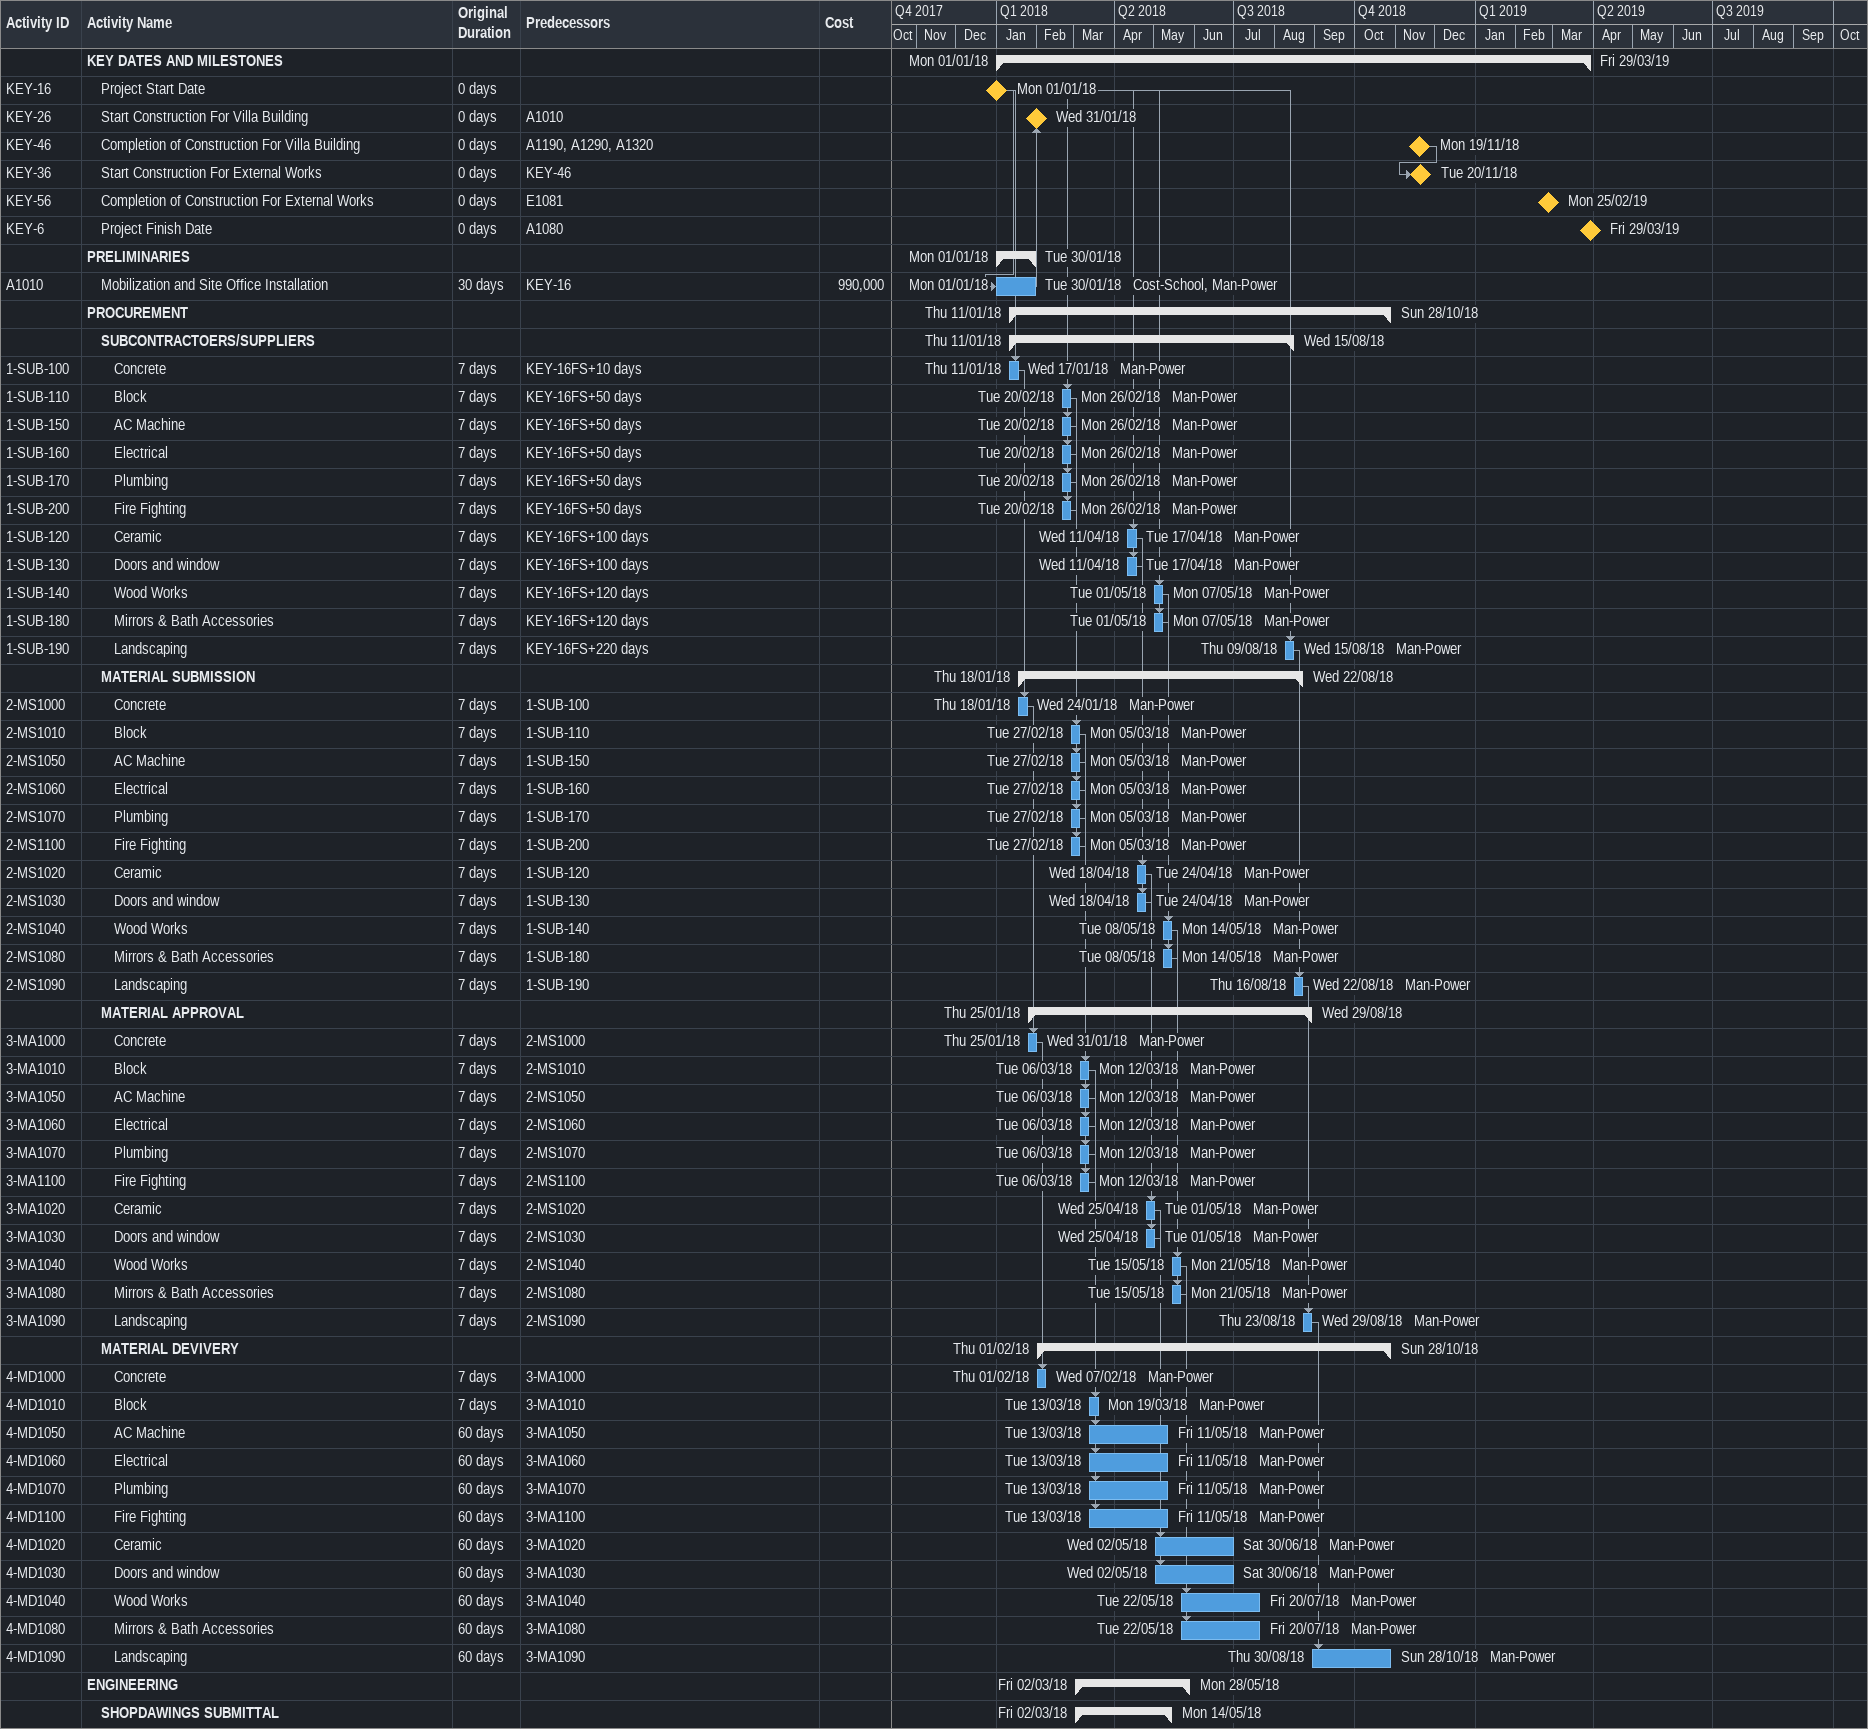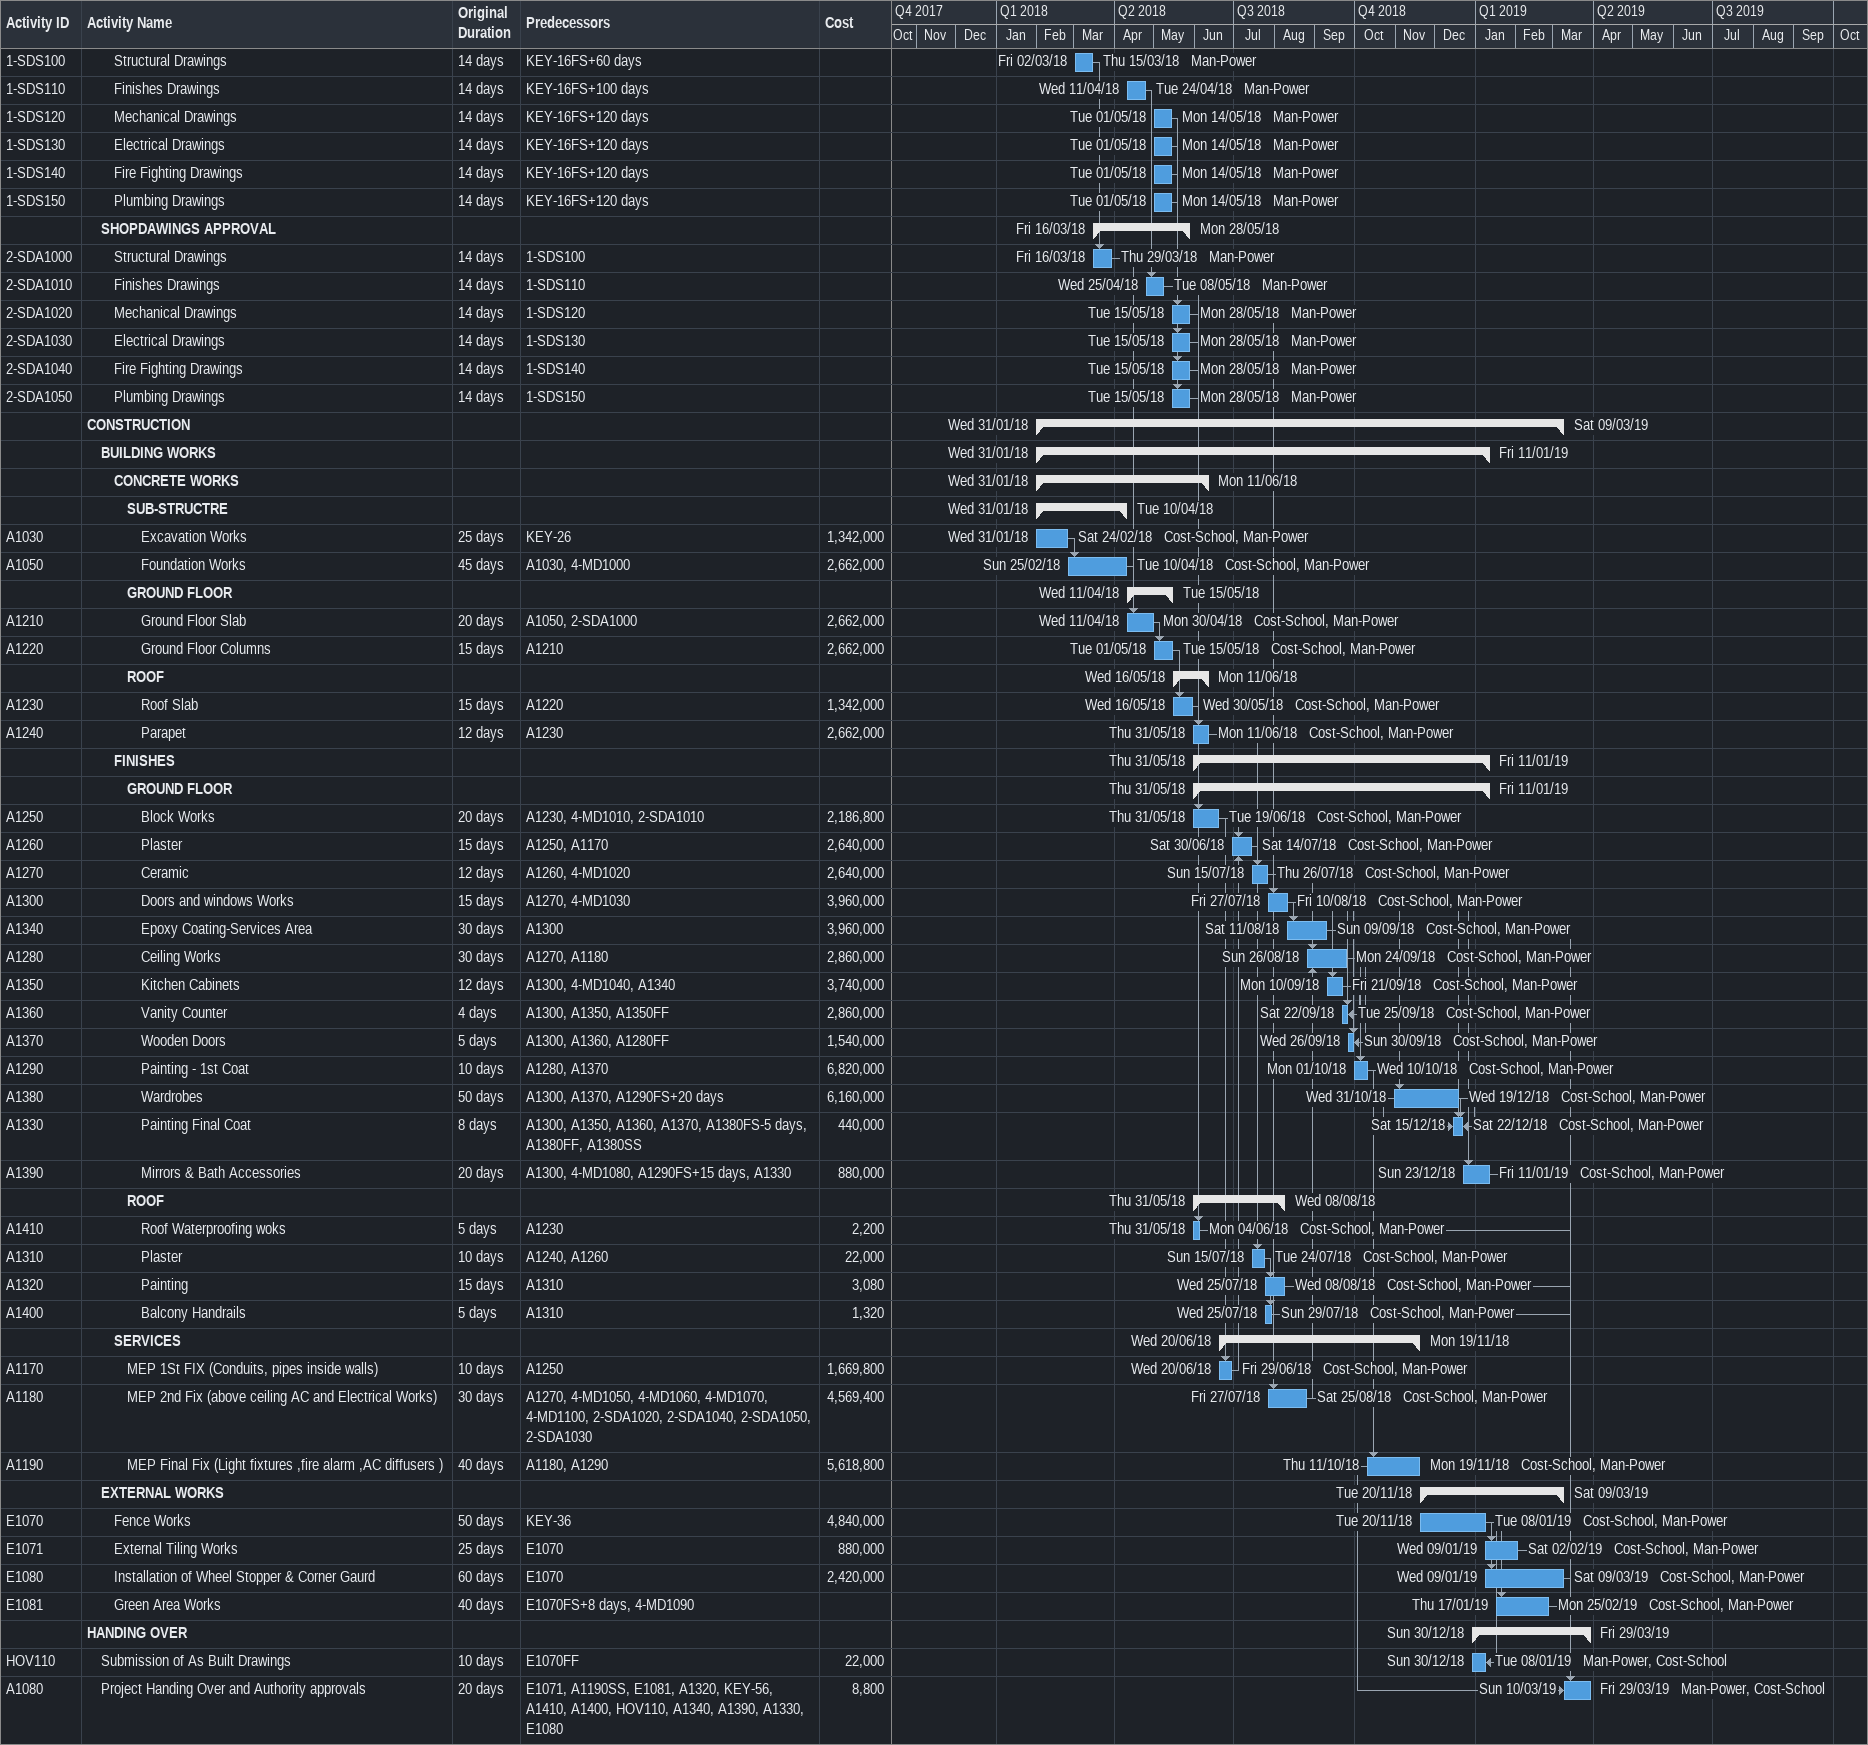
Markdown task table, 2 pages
| ID | Level | Task | Original duration | Start | Finish | Predecessors | Resources | Cost |
|---|---|---|---|---|---|---|---|---|
|  | 1 | **KEY DATES AND MILESTONES** |  | 2018-01-01 | 2019-03-29 |  |  |  |
| KEY-16 | 2 | Project Start Date | 0d | 2018-01-01 | 2018-01-01 |  |  |  |
| KEY-26 | 2 | Start Construction For Villa Building | 0d | 2018-01-31 | 2018-01-31 | A1010 |  |  |
| KEY-46 | 2 | Completion of Construction For Villa Building | 0d | 2018-11-19 | 2018-11-19 | A1190, A1290, A1320 |  |  |
| KEY-36 | 2 | Start Construction For External Works | 0d | 2018-11-20 | 2018-11-20 | KEY-46 |  |  |
| KEY-56 | 2 | Completion of Construction For External Works | 0d | 2019-02-25 | 2019-02-25 | E1081 |  |  |
| KEY-6 | 2 | Project Finish Date | 0d | 2019-03-29 | 2019-03-29 | A1080 |  |  |
|  | 1 | **PRELIMINARIES** |  | 2018-01-01 | 2018-01-30 |  |  |  |
| A1010 | 2 | Mobilization and Site Office Installation | 30d | 2018-01-01 | 2018-01-30 | KEY-16 | Cost-School, Man-Power | 990000 |
|  | 1 | **PROCUREMENT** |  | 2018-01-11 | 2018-10-28 |  |  |  |
|  | 2 | **SUBCONTRACTOERS/SUPPLIERS** |  | 2018-01-11 | 2018-08-15 |  |  |  |
| 1-SUB-100 | 3 | Concrete | 7d | 2018-01-11 | 2018-01-17 | KEY-16FS+10d | Man-Power |  |
| 1-SUB-110 | 3 | Block | 7d | 2018-02-20 | 2018-02-26 | KEY-16FS+50d | Man-Power |  |
| 1-SUB-150 | 3 | AC Machine | 7d | 2018-02-20 | 2018-02-26 | KEY-16FS+50d | Man-Power |  |
| 1-SUB-160 | 3 | Electrical | 7d | 2018-02-20 | 2018-02-26 | KEY-16FS+50d | Man-Power |  |
| 1-SUB-170 | 3 | Plumbing | 7d | 2018-02-20 | 2018-02-26 | KEY-16FS+50d | Man-Power |  |
| 1-SUB-200 | 3 | Fire Fighting | 7d | 2018-02-20 | 2018-02-26 | KEY-16FS+50d | Man-Power |  |
| 1-SUB-120 | 3 | Ceramic | 7d | 2018-04-11 | 2018-04-17 | KEY-16FS+100d | Man-Power |  |
| 1-SUB-130 | 3 | Doors and window | 7d | 2018-04-11 | 2018-04-17 | KEY-16FS+100d | Man-Power |  |
| 1-SUB-140 | 3 | Wood Works | 7d | 2018-05-01 | 2018-05-07 | KEY-16FS+120d | Man-Power |  |
| 1-SUB-180 | 3 | Mirrors & Bath Accessories | 7d | 2018-05-01 | 2018-05-07 | KEY-16FS+120d | Man-Power |  |
| 1-SUB-190 | 3 | Landscaping | 7d | 2018-08-09 | 2018-08-15 | KEY-16FS+220d | Man-Power |  |
|  | 2 | **MATERIAL SUBMISSION** |  | 2018-01-18 | 2018-08-22 |  |  |  |
| 2-MS1000 | 3 | Concrete | 7d | 2018-01-18 | 2018-01-24 | 1-SUB-100 | Man-Power |  |
| 2-MS1010 | 3 | Block | 7d | 2018-02-27 | 2018-03-05 | 1-SUB-110 | Man-Power |  |
| 2-MS1050 | 3 | AC Machine | 7d | 2018-02-27 | 2018-03-05 | 1-SUB-150 | Man-Power |  |
| 2-MS1060 | 3 | Electrical | 7d | 2018-02-27 | 2018-03-05 | 1-SUB-160 | Man-Power |  |
| 2-MS1070 | 3 | Plumbing | 7d | 2018-02-27 | 2018-03-05 | 1-SUB-170 | Man-Power |  |
| 2-MS1100 | 3 | Fire Fighting | 7d | 2018-02-27 | 2018-03-05 | 1-SUB-200 | Man-Power |  |
| 2-MS1020 | 3 | Ceramic | 7d | 2018-04-18 | 2018-04-24 | 1-SUB-120 | Man-Power |  |
| 2-MS1030 | 3 | Doors and window | 7d | 2018-04-18 | 2018-04-24 | 1-SUB-130 | Man-Power |  |
| 2-MS1040 | 3 | Wood Works | 7d | 2018-05-08 | 2018-05-14 | 1-SUB-140 | Man-Power |  |
| 2-MS1080 | 3 | Mirrors & Bath Accessories | 7d | 2018-05-08 | 2018-05-14 | 1-SUB-180 | Man-Power |  |
| 2-MS1090 | 3 | Landscaping | 7d | 2018-08-16 | 2018-08-22 | 1-SUB-190 | Man-Power |  |
|  | 2 | **MATERIAL APPROVAL** |  | 2018-01-25 | 2018-08-29 |  |  |  |
| 3-MA1000 | 3 | Concrete | 7d | 2018-01-25 | 2018-01-31 | 2-MS1000 | Man-Power |  |
| 3-MA1010 | 3 | Block | 7d | 2018-03-06 | 2018-03-12 | 2-MS1010 | Man-Power |  |
| 3-MA1050 | 3 | AC Machine | 7d | 2018-03-06 | 2018-03-12 | 2-MS1050 | Man-Power |  |
| 3-MA1060 | 3 | Electrical | 7d | 2018-03-06 | 2018-03-12 | 2-MS1060 | Man-Power |  |
| 3-MA1070 | 3 | Plumbing | 7d | 2018-03-06 | 2018-03-12 | 2-MS1070 | Man-Power |  |
| 3-MA1100 | 3 | Fire Fighting | 7d | 2018-03-06 | 2018-03-12 | 2-MS1100 | Man-Power |  |
| 3-MA1020 | 3 | Ceramic | 7d | 2018-04-25 | 2018-05-01 | 2-MS1020 | Man-Power |  |
| 3-MA1030 | 3 | Doors and window | 7d | 2018-04-25 | 2018-05-01 | 2-MS1030 | Man-Power |  |
| 3-MA1040 | 3 | Wood Works | 7d | 2018-05-15 | 2018-05-21 | 2-MS1040 | Man-Power |  |
| 3-MA1080 | 3 | Mirrors & Bath Accessories | 7d | 2018-05-15 | 2018-05-21 | 2-MS1080 | Man-Power |  |
| 3-MA1090 | 3 | Landscaping | 7d | 2018-08-23 | 2018-08-29 | 2-MS1090 | Man-Power |  |
|  | 2 | **MATERIAL DEVIVERY** |  | 2018-02-01 | 2018-10-28 |  |  |  |
| 4-MD1000 | 3 | Concrete | 7d | 2018-02-01 | 2018-02-07 | 3-MA1000 | Man-Power |  |
| 4-MD1010 | 3 | Block | 7d | 2018-03-13 | 2018-03-19 | 3-MA1010 | Man-Power |  |
| 4-MD1050 | 3 | AC Machine | 60d | 2018-03-13 | 2018-05-11 | 3-MA1050 | Man-Power |  |
| 4-MD1060 | 3 | Electrical | 60d | 2018-03-13 | 2018-05-11 | 3-MA1060 | Man-Power |  |
| 4-MD1070 | 3 | Plumbing | 60d | 2018-03-13 | 2018-05-11 | 3-MA1070 | Man-Power |  |
| 4-MD1100 | 3 | Fire Fighting | 60d | 2018-03-13 | 2018-05-11 | 3-MA1100 | Man-Power |  |
| 4-MD1020 | 3 | Ceramic | 60d | 2018-05-02 | 2018-06-30 | 3-MA1020 | Man-Power |  |
| 4-MD1030 | 3 | Doors and window | 60d | 2018-05-02 | 2018-06-30 | 3-MA1030 | Man-Power |  |
| 4-MD1040 | 3 | Wood Works | 60d | 2018-05-22 | 2018-07-20 | 3-MA1040 | Man-Power |  |
| 4-MD1080 | 3 | Mirrors & Bath Accessories | 60d | 2018-05-22 | 2018-07-20 | 3-MA1080 | Man-Power |  |
| 4-MD1090 | 3 | Landscaping | 60d | 2018-08-30 | 2018-10-28 | 3-MA1090 | Man-Power |  |
|  | 1 | **ENGINEERING** |  | 2018-03-02 | 2018-05-28 |  |  |  |
|  | 2 | **SHOPDAWINGS SUBMITTAL** |  | 2018-03-02 | 2018-05-14 |  |  |  |
| 1-SDS100 | 3 | Structural Drawings | 14d | 2018-03-02 | 2018-03-15 | KEY-16FS+60d | Man-Power |  |
| 1-SDS110 | 3 | Finishes Drawings | 14d | 2018-04-11 | 2018-04-24 | KEY-16FS+100d | Man-Power |  |
| 1-SDS120 | 3 | Mechanical Drawings | 14d | 2018-05-01 | 2018-05-14 | KEY-16FS+120d | Man-Power |  |
| 1-SDS130 | 3 | Electrical Drawings | 14d | 2018-05-01 | 2018-05-14 | KEY-16FS+120d | Man-Power |  |
| 1-SDS140 | 3 | Fire Fighting Drawings | 14d | 2018-05-01 | 2018-05-14 | KEY-16FS+120d | Man-Power |  |
| 1-SDS150 | 3 | Plumbing Drawings | 14d | 2018-05-01 | 2018-05-14 | KEY-16FS+120d | Man-Power |  |
|  | 2 | **SHOPDAWINGS APPROVAL** |  | 2018-03-16 | 2018-05-28 |  |  |  |
| 2-SDA1000 | 3 | Structural Drawings | 14d | 2018-03-16 | 2018-03-29 | 1-SDS100 | Man-Power |  |
| 2-SDA1010 | 3 | Finishes Drawings | 14d | 2018-04-25 | 2018-05-08 | 1-SDS110 | Man-Power |  |
| 2-SDA1020 | 3 | Mechanical Drawings | 14d | 2018-05-15 | 2018-05-28 | 1-SDS120 | Man-Power |  |
| 2-SDA1030 | 3 | Electrical Drawings | 14d | 2018-05-15 | 2018-05-28 | 1-SDS130 | Man-Power |  |
| 2-SDA1040 | 3 | Fire Fighting Drawings | 14d | 2018-05-15 | 2018-05-28 | 1-SDS140 | Man-Power |  |
| 2-SDA1050 | 3 | Plumbing Drawings | 14d | 2018-05-15 | 2018-05-28 | 1-SDS150 | Man-Power |  |
|  | 1 | **CONSTRUCTION** |  | 2018-01-31 | 2019-03-09 |  |  |  |
|  | 2 | **BUILDING WORKS** |  | 2018-01-31 | 2019-01-11 |  |  |  |
|  | 3 | **CONCRETE WORKS** |  | 2018-01-31 | 2018-06-11 |  |  |  |
|  | 4 | **SUB-STRUCTRE** |  | 2018-01-31 | 2018-04-10 |  |  |  |
| A1030 | 5 | Excavation Works | 25d | 2018-01-31 | 2018-02-24 | KEY-26 | Cost-School, Man-Power | 1342000 |
| A1050 | 5 | Foundation Works | 45d | 2018-02-25 | 2018-04-10 | A1030, 4-MD1000 | Cost-School, Man-Power | 2662000 |
|  | 4 | **GROUND FLOOR** |  | 2018-04-11 | 2018-05-15 |  |  |  |
| A1210 | 5 | Ground Floor Slab | 20d | 2018-04-11 | 2018-04-30 | A1050, 2-SDA1000 | Cost-School, Man-Power | 2662000 |
| A1220 | 5 | Ground Floor Columns | 15d | 2018-05-01 | 2018-05-15 | A1210 | Cost-School, Man-Power | 2662000 |
|  | 4 | **ROOF** |  | 2018-05-16 | 2018-06-11 |  |  |  |
| A1230 | 5 | Roof Slab | 15d | 2018-05-16 | 2018-05-30 | A1220 | Cost-School, Man-Power | 1342000 |
| A1240 | 5 | Parapet | 12d | 2018-05-31 | 2018-06-11 | A1230 | Cost-School, Man-Power | 2662000 |
|  | 3 | **FINISHES** |  | 2018-05-31 | 2019-01-11 |  |  |  |
|  | 4 | **GROUND FLOOR** |  | 2018-05-31 | 2019-01-11 |  |  |  |
| A1250 | 5 | Block Works | 20d | 2018-05-31 | 2018-06-19 | A1230, 4-MD1010, 2-SDA1010 | Cost-School, Man-Power | 2186800 |
| A1260 | 5 | Plaster | 15d | 2018-06-30 | 2018-07-14 | A1250, A1170 | Cost-School, Man-Power | 2640000 |
| A1270 | 5 | Ceramic | 12d | 2018-07-15 | 2018-07-26 | A1260, 4-MD1020 | Cost-School, Man-Power | 2640000 |
| A1300 | 5 | Doors and windows Works | 15d | 2018-07-27 | 2018-08-10 | A1270, 4-MD1030 | Cost-School, Man-Power | 3960000 |
| A1340 | 5 | Epoxy Coating-Services Area | 30d | 2018-08-11 | 2018-09-09 | A1300 | Cost-School, Man-Power | 3960000 |
| A1280 | 5 | Ceiling Works | 30d | 2018-08-26 | 2018-09-24 | A1270, A1180 | Cost-School, Man-Power | 2860000 |
| A1350 | 5 | Kitchen Cabinets | 12d | 2018-09-10 | 2018-09-21 | A1300, 4-MD1040, A1340 | Cost-School, Man-Power | 3740000 |
| A1360 | 5 | Vanity Counter | 4d | 2018-09-22 | 2018-09-25 | A1300, A1350, A1350FF | Cost-School, Man-Power | 2860000 |
| A1370 | 5 | Wooden Doors | 5d | 2018-09-26 | 2018-09-30 | A1300, A1360, A1280FF | Cost-School, Man-Power | 1540000 |
| A1290 | 5 | Painting - 1st Coat | 10d | 2018-10-01 | 2018-10-10 | A1280, A1370 | Cost-School, Man-Power | 6820000 |
| A1380 | 5 | Wardrobes | 50d | 2018-10-31 | 2018-12-19 | A1300, A1370, A1290FS+20d | Cost-School, Man-Power | 6160000 |
| A1330 | 5 | Painting Final Coat | 8d | 2018-12-15 | 2018-12-22 | A1300, A1350, A1360, A1370, A1380FS-5d, A1380FF, A1380SS | Cost-School, Man-Power | 440000 |
| A1390 | 5 | Mirrors & Bath Accessories | 20d | 2018-12-23 | 2019-01-11 | A1300, 4-MD1080, A1290FS+15d, A1330 | Cost-School, Man-Power | 880000 |
|  | 4 | **ROOF** |  | 2018-05-31 | 2018-08-08 |  |  |  |
| A1410 | 5 | Roof Waterproofing woks | 5d | 2018-05-31 | 2018-06-04 | A1230 | Cost-School, Man-Power | 2200 |
| A1310 | 5 | Plaster | 10d | 2018-07-15 | 2018-07-24 | A1240, A1260 | Cost-School, Man-Power | 22000 |
| A1320 | 5 | Painting | 15d | 2018-07-25 | 2018-08-08 | A1310 | Cost-School, Man-Power | 3080 |
| A1400 | 5 | Balcony Handrails | 5d | 2018-07-25 | 2018-07-29 | A1310 | Cost-School, Man-Power | 1320 |
|  | 3 | **SERVICES** |  | 2018-06-20 | 2018-11-19 |  |  |  |
| A1170 | 4 | MEP 1St FIX (Conduits, pipes inside walls) | 10d | 2018-06-20 | 2018-06-29 | A1250 | Cost-School, Man-Power | 1669800 |
| A1180 | 4 | MEP 2nd Fix (above ceiling AC and Electrical Works) | 30d | 2018-07-27 | 2018-08-25 | A1270, 4-MD1050, 4-MD1060, 4-MD1070, 4-MD1100, 2-SDA1020, 2-SDA1040, 2-SDA1050, 2-SDA1030 | Cost-School, Man-Power | 4569400 |
| A1190 | 4 | MEP Final Fix (Light fixtures ,fire alarm ,AC diffusers ) | 40d | 2018-10-11 | 2018-11-19 | A1180, A1290 | Cost-School, Man-Power | 5618800 |
|  | 2 | **EXTERNAL WORKS** |  | 2018-11-20 | 2019-03-09 |  |  |  |
| E1070 | 3 | Fence Works | 50d | 2018-11-20 | 2019-01-08 | KEY-36 | Cost-School, Man-Power | 4840000 |
| E1071 | 3 | External Tiling Works | 25d | 2019-01-09 | 2019-02-02 | E1070 | Cost-School, Man-Power | 880000 |
| E1080 | 3 | Installation of Wheel Stopper & Corner Gaurd | 60d | 2019-01-09 | 2019-03-09 | E1070 | Cost-School, Man-Power | 2420000 |
| E1081 | 3 | Green Area Works | 40d | 2019-01-17 | 2019-02-25 | E1070FS+8d, 4-MD1090 | Cost-School, Man-Power |  |
|  | 1 | **HANDING OVER** |  | 2018-12-30 | 2019-03-29 |  |  |  |
| HOV110 | 2 | Submission of As Built Drawings | 10d | 2018-12-30 | 2019-01-08 | E1070FF | Man-Power, Cost-School | 22000 |
| A1080 | 2 | Project Handing Over and Authority approvals | 20d | 2019-03-10 | 2019-03-29 | E1071, A1190SS, E1081, A1320, KEY-56, A1410, A1400, HOV110, A1340, A1390, A1330, E1080 | Man-Power, Cost-School | 8800 |
